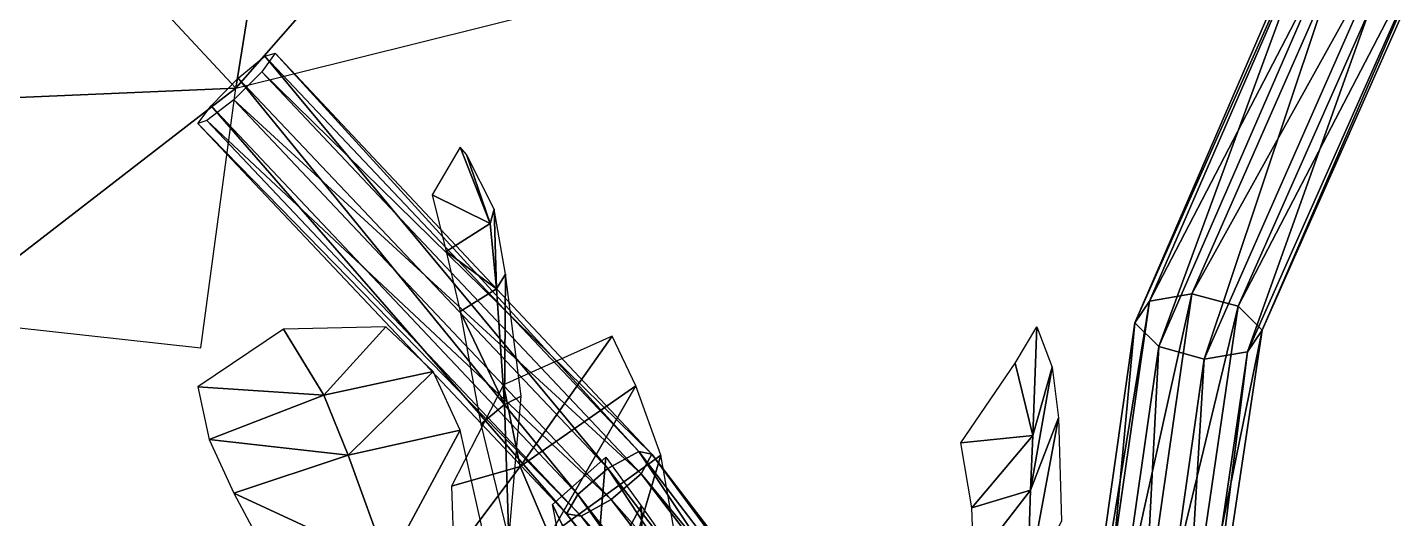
# Model space of a CAD drawing. Extents: x -6.8 to 6.8, y -29 to 29.
# Drawn here: x -4.452 to -1.14, y 21.301 to 22.49 of the extents above; entities that cross this region are included whole.
import ezdxf

# ---------------------------------------------------------------- set-up
doc = ezdxf.new("R2010")
doc.units = 0

msp = doc.modelspace()

# ---------------------------------------------------------------- linework, layer by layer
at = {"layer": 'flowers0', "color": 1}
for points in [[(-3.40496, 22.19982, -4.06671), (-3.47247, 22.08483, -4.3012), (-3.33245, 22.01483, -4.03491)], [(-3.33245, 22.01483, -4.03491), (-3.38995, 22.18231, -3.77746), (-3.40496, 22.19982, -4.06671)], [(-3.33245, 22.01483, -4.03491), (-3.32244, 22.0498, -3.71246), (-3.38995, 22.18231, -3.77746)], [(-3.33245, 22.01483, -4.03491), (-3.47247, 22.08483, -4.3012), (-3.4392, 21.94732, -4.31994)], [(-3.31744, 21.85729, -4.00744), (-3.32244, 22.0498, -3.71246), (-3.33245, 22.01483, -4.03491)], [(-3.29492, 21.89233, -3.68743), (-3.32244, 22.0498, -3.71246), (-3.31744, 21.85729, -4.00744)], [(-3.33245, 22.01483, -4.03491), (-3.4392, 21.94732, -4.31994), (-3.31744, 21.85729, -4.00744)], [(-3.31744, 21.85729, -4.00744), (-3.4392, 21.94732, -4.31994), (-3.40496, 21.8023, -4.30346)], [(-3.29492, 21.89233, -3.68743), (-3.31744, 21.85729, -4.00744), (-3.29742, 21.57733, -3.96997)], [(-3.25744, 21.59729, -3.70245), (-3.29492, 21.89233, -3.68743), (-3.29742, 21.57733, -3.96997)], [(-3.31744, 21.85729, -4.00744), (-3.40496, 21.8023, -4.30346), (-3.29742, 21.57733, -3.96997)], [(-3.29742, 21.57733, -3.96997), (-3.40496, 21.8023, -4.30346), (-3.35491, 21.52984, -4.23742)], [(-3.73492, 21.59979, -3.07495), (-3.58496, 21.76483, -2.85491), (-3.83245, 21.75982, -3.00244)], [(-3.73492, 21.59979, -3.07495), (-3.46997, 21.65728, -2.89495), (-3.58496, 21.76483, -2.85491)], [(-2.06243, 21.6773, -2.72991), (-2.00994, 21.76483, -2.97741), (-2.01995, 21.50231, -2.81744)], [(-2.01995, 21.50231, -2.81744), (-2.00994, 21.76483, -2.97741), (-1.97247, 21.66729, -3.07495)], [(-3.83245, 21.75982, -3.00244), (-4.03997, 21.61981, -3.09991), (-3.73492, 21.59979, -3.07495)], [(-3.25994, 21.4273, -2.39245), (-3.03747, 21.7423, -2.46246), (-3.29992, 21.62481, -2.24493)], [(-3.25994, 21.4273, -2.39245), (-2.97991, 21.62231, -2.61492), (-3.03747, 21.7423, -2.46246)], [(-2.01995, 21.50231, -2.81744), (-2.19372, 21.4848, -2.55718), (-2.06243, 21.6773, -2.72991)], [(-2.02496, 21.36981, -2.90747), (-1.97247, 21.66729, -3.07495), (-1.95745, 21.54479, -3.15747)], [(-2.01995, 21.50231, -2.81744), (-1.97247, 21.66729, -3.07495), (-2.02496, 21.36981, -2.90747)], [(-3.67626, 21.45483, -3.09741), (-3.46997, 21.65728, -2.89495), (-3.73492, 21.59979, -3.07495)], [(-3.40496, 21.51483, -2.92742), (-3.46997, 21.65728, -2.89495), (-3.67626, 21.45483, -3.09741)], [(-3.73492, 21.59979, -3.07495), (-4.03997, 21.61981, -3.09991), (-4.01245, 21.4923, -3.16241)], [(-3.73492, 21.59979, -3.07495), (-4.01245, 21.4923, -3.16241), (-3.67626, 21.45483, -3.09741)], [(-3.29992, 21.62481, -2.24493), (-3.4262, 21.37982, -2.05072), (-3.25994, 21.4273, -2.39245)], [(-3.28747, 21.24981, -3.92242), (-3.25744, 21.59729, -3.70245), (-3.29742, 21.57733, -3.96997)], [(-3.1892, 21.25982, -2.47491), (-2.97991, 21.62231, -2.61492), (-3.25994, 21.4273, -2.39245)], [(-2.91992, 21.45483, -2.70745), (-2.97991, 21.62231, -2.61492), (-3.1892, 21.25982, -2.47491)], [(-3.29742, 21.57733, -3.96997), (-3.35491, 21.52984, -4.23742), (-3.28747, 21.24981, -3.92242)], [(-2.02496, 21.36981, -2.90747), (-1.95745, 21.54479, -3.15747), (-2.03247, 21.14233, -3.07745)], [(-2.03247, 21.14233, -3.07745), (-1.95745, 21.54479, -3.15747), (-1.94995, 21.29479, -3.29473)], [(-3.40496, 21.51483, -2.92742), (-3.67626, 21.45483, -3.09741), (-3.57995, 21.18981, -3.13995)], [(-3.34246, 21.2348, -3.01995), (-3.40496, 21.51483, -2.92742), (-3.57995, 21.18981, -3.13995)], [(-2.01995, 21.50231, -2.81744), (-2.16741, 21.32733, -2.58996), (-2.19372, 21.4848, -2.55718)], [(-2.02496, 21.36981, -2.90747), (-2.16741, 21.32733, -2.58996), (-2.01995, 21.50231, -2.81744)], [(-3.67626, 21.45483, -3.09741), (-4.01245, 21.4923, -3.16241), (-3.95245, 21.3623, -3.20495)], [(-3.67626, 21.45483, -3.09741), (-3.95245, 21.3623, -3.20495), (-3.57995, 21.18981, -3.13995)], [(-2.91992, 21.45483, -2.70745), (-3.1892, 21.25982, -2.47491), (-3.06744, 20.95483, -2.60992)], [(-3.18194, 21.33483, -4.11993), (-3.05242, 21.44982, -3.82995), (-3.07995, 21.12231, -4.02996)], [(-3.07995, 21.12231, -4.02996), (-3.05242, 21.44982, -3.82995), (-2.96746, 21.33233, -3.72491)], [(-2.85742, 21.10479, -2.82745), (-2.91992, 21.45483, -2.70745), (-3.06744, 20.95483, -2.60992)], [(-3.25994, 21.4273, -2.39245), (-3.4262, 21.37982, -2.05072), (-3.41992, 21.21331, -2.11492)], [(-3.25994, 21.4273, -2.39245), (-3.41992, 21.21331, -2.11492), (-3.1892, 21.25982, -2.47491)], [(-2.16247, 21.19232, -2.67492), (-2.16741, 21.32733, -2.58996), (-2.02496, 21.36981, -2.90747)], [(-2.16247, 21.19232, -2.67492), (-2.02496, 21.36981, -2.90747), (-2.03247, 21.14233, -3.07745)], [(-3.57995, 21.18981, -3.13995), (-3.95245, 21.3623, -3.20495), (-3.81994, 21.1148, -3.25494)], [(-3.07995, 21.12231, -4.02996), (-3.14245, 21.13482, -4.41741), (-3.18194, 21.33483, -4.11993)], [(-3.07995, 21.12231, -4.02996), (-2.96746, 21.33233, -3.72491), (-2.95245, 20.98205, -3.97241)], [(-2.95245, 20.98205, -3.97241), (-2.96746, 21.33233, -3.72491), (-2.86743, 21.18981, -3.65747)]]:
    msp.add_3dface(points, dxfattribs=at)
at = {"layer": 'leaves2', "color": 3}
for points in [[(-3.94744, 22.34234, -4.68743), (-3.69293, 23.9298, -4.71997), (-4.57745, 23.01983, -4.59246)], [(-3.94744, 22.34234, -4.68743), (-3.19696, 23.19982, -4.72741), (-3.69293, 23.9298, -4.71997)], [(-3.94744, 22.34234, -4.68743), (-3.20495, 22.52734, -4.36242), (-3.19696, 23.19982, -4.72741)], [(-5.41497, 22.27984, -4.65991), (-3.94744, 22.34234, -4.68743), (-4.57745, 23.01983, -4.59246)], [(-5.41497, 22.27984, -4.65991), (-4.66992, 21.78479, -4.67742), (-3.94744, 22.34234, -4.68743)], [(-3.94744, 22.34234, -4.68743), (-4.66992, 21.78479, -4.67742), (-4.03247, 21.71429, -4.37744)]]:
    msp.add_3dface(points, dxfattribs=at)
at = {"layer": 'stems3', "color": 3}
for points in [[(-1.77246, 21.77484, -5.13494), (-1.21746, 23.02484, -5.66741), (-1.73742, 21.82733, -5.03247)], [(-1.77246, 21.77484, -5.13494), (-1.24993, 22.98254, -5.77496), (-1.21746, 23.02484, -5.66741)], [(-1.73742, 21.82733, -5.03247), (-1.21746, 23.02484, -5.66741), (-1.11993, 23.01733, -5.59741)], [(-1.73742, 21.82733, -5.03247), (-1.11993, 23.01733, -5.59741), (-1.63494, 21.84478, -4.97741)], [(-1.63494, 21.84478, -4.97741), (-1.11993, 23.01733, -5.59741), (-1.01245, 22.96679, -5.60742)], [(-1.71496, 21.71783, -5.22241), (-1.24993, 22.98254, -5.77496), (-1.77246, 21.77484, -5.13494)], [(-1.71496, 21.71783, -5.22241), (-1.19494, 22.91479, -5.85742), (-1.24993, 22.98254, -5.77496)], [(-1.63494, 21.84478, -4.97741), (-1.01245, 22.96679, -5.60742), (-1.52246, 21.81481, -4.99993)], [(-1.52246, 21.81481, -4.99993), (-1.01245, 22.96679, -5.60742), (-0.95996, 22.89733, -5.68994)], [(-1.60491, 21.68731, -5.24493), (-1.19494, 22.91479, -5.85742), (-1.71496, 21.71783, -5.22241)], [(-1.60491, 21.68731, -5.24493), (-1.08746, 22.8623, -5.86743), (-1.19494, 22.91479, -5.85742)], [(-1.52246, 21.81481, -4.99993), (-0.95996, 22.89733, -5.68994), (-1.46496, 21.75732, -5.08746)], [(-1.46496, 21.75732, -5.08746), (-0.95996, 22.89733, -5.68994), (-0.98992, 22.85479, -5.79968)], [(-1.49993, 21.70483, -5.18994), (-1.08746, 22.8623, -5.86743), (-1.60491, 21.68731, -5.24493)], [(-1.49993, 21.70483, -5.18994), (-0.98992, 22.85479, -5.79968), (-1.08746, 22.8623, -5.86743)], [(-1.46496, 21.75732, -5.08746), (-0.98992, 22.85479, -5.79968), (-1.49993, 21.70483, -5.18994)], [(-2.94122, 21.45733, -4.55346), (-3.85247, 22.4273, -4.70996), (-3.88494, 22.38232, -4.79315)], [(-2.97247, 21.46331, -4.45996), (-3.87744, 22.41979, -4.61492), (-3.85247, 22.4273, -4.70996)], [(-2.97247, 21.46331, -4.45996), (-3.85247, 22.4273, -4.70996), (-2.94122, 21.45733, -4.55346)], [(-3.04742, 21.4223, -4.41241), (-3.94171, 22.3673, -4.5642), (-3.87744, 22.41979, -4.61492)], [(-3.04742, 21.4223, -4.41241), (-3.87744, 22.41979, -4.61492), (-2.97247, 21.46331, -4.45996)], [(-3.11993, 21.3598, -4.43493), (-4.00744, 22.2998, -4.58496), (-3.94171, 22.3673, -4.5642)], [(-2.96746, 21.40979, -4.63244), (-3.88494, 22.38232, -4.79315), (-3.95245, 22.31481, -4.81445)], [(-3.11993, 21.3598, -4.43493), (-3.94171, 22.3673, -4.5642), (-3.04742, 21.4223, -4.41241)], [(-2.94122, 21.45733, -4.55346), (-3.88494, 22.38232, -4.79315), (-2.96746, 21.40979, -4.63244)], [(-3.14746, 21.31231, -4.51495), (-4.03997, 22.25732, -4.66741), (-4.00744, 22.2998, -4.58496)], [(-3.03997, 21.34729, -4.65496), (-3.95245, 22.31481, -4.81445), (-4.01745, 22.26483, -4.76245)], [(-3.14746, 21.31231, -4.51495), (-4.00744, 22.2998, -4.58496), (-3.11993, 21.3598, -4.43493)], [(-2.96746, 21.40979, -4.63244), (-3.95245, 22.31481, -4.81445), (-3.03997, 21.34729, -4.65496)], [(-3.11242, 21.30731, -4.60742), (-4.01745, 22.26483, -4.76245), (-4.03997, 22.25732, -4.66741)], [(-3.03997, 21.34729, -4.65496), (-4.01745, 22.26483, -4.76245), (-3.11242, 21.30731, -4.60742)], [(-3.11242, 21.30731, -4.60742), (-4.03997, 22.25732, -4.66741), (-3.14746, 21.31231, -4.51495)], [(-1.91741, 20.57232, -4.32495), (-1.73742, 21.82733, -5.03247), (-1.63494, 21.84478, -4.97741)], [(-1.91741, 20.57232, -4.32495), (-1.63494, 21.84478, -4.97741), (-1.81243, 20.6123, -4.28247)], [(-1.81243, 20.6123, -4.28247), (-1.63494, 21.84478, -4.97741), (-1.52246, 21.81481, -4.99993)], [(-1.95245, 20.50982, -4.41992), (-1.73742, 21.82733, -5.03247), (-1.91741, 20.57232, -4.32495)], [(-1.95245, 20.50982, -4.41992), (-1.77246, 21.77484, -5.13494), (-1.73742, 21.82733, -5.03247)], [(-1.81243, 20.6123, -4.28247), (-1.52246, 21.81481, -4.99993), (-1.6997, 20.60729, -4.31744)], [(-1.6997, 20.60729, -4.31744), (-1.52246, 21.81481, -4.99993), (-1.46496, 21.75732, -5.08746)], [(-1.89495, 20.46331, -4.51495), (-1.77246, 21.77484, -5.13494), (-1.95245, 20.50982, -4.41992)], [(-1.89495, 20.46331, -4.51495), (-1.71496, 21.71783, -5.22241), (-1.77246, 21.77484, -5.13494)], [(-1.6997, 20.60729, -4.31744), (-1.46496, 21.75732, -5.08746), (-1.64495, 20.55981, -4.41241)], [(-1.64495, 20.55981, -4.41241), (-1.46496, 21.75732, -5.08746), (-1.49993, 21.70483, -5.18994)], [(-1.77996, 20.45733, -4.55194), (-1.71496, 21.71783, -5.22241), (-1.89495, 20.46331, -4.51495)], [(-1.77996, 20.45733, -4.55194), (-1.60491, 21.68731, -5.24493), (-1.71496, 21.71783, -5.22241)], [(-1.67712, 20.49731, -4.50744), (-1.49993, 21.70483, -5.18994), (-1.60491, 21.68731, -5.24493)], [(-1.64495, 20.55981, -4.41241), (-1.49993, 21.70483, -5.18994), (-1.67712, 20.49731, -4.50744)], [(-1.67712, 20.49731, -4.50744), (-1.60491, 21.68731, -5.24493), (-1.77996, 20.45733, -4.55194)], [(-2.27496, 20.41729, -4.07995), (-3.04742, 21.4223, -4.41241), (-2.97247, 21.46331, -4.45996)], [(-2.19421, 20.44482, -4.12493), (-2.97247, 21.46331, -4.45996), (-2.94122, 21.45733, -4.55346)], [(-2.27496, 20.41729, -4.07995), (-2.97247, 21.46331, -4.45996), (-2.19421, 20.44482, -4.12493)], [(-2.15246, 20.4273, -4.20996), (-2.94122, 21.45733, -4.55346), (-2.96746, 21.40979, -4.63244)], [(-2.19421, 20.44482, -4.12493), (-2.94122, 21.45733, -4.55346), (-2.15246, 20.4273, -4.20996)], [(-2.34997, 20.3598, -4.10491), (-3.11993, 21.3598, -4.43493), (-3.04742, 21.4223, -4.41241)], [(-2.34997, 20.3598, -4.10491), (-3.04742, 21.4223, -4.41241), (-2.27496, 20.41729, -4.07995)], [(-2.17669, 20.37481, -4.28991), (-2.96746, 21.40979, -4.63244), (-3.03997, 21.34729, -4.65496)], [(-2.15246, 20.4273, -4.20996), (-2.96746, 21.40979, -4.63244), (-2.17669, 20.37481, -4.28991)], [(-2.37493, 20.30731, -4.18243), (-3.14746, 21.31231, -4.51495), (-3.11993, 21.3598, -4.43493)], [(-2.37493, 20.30731, -4.18243), (-3.11993, 21.3598, -4.43493), (-2.34997, 20.3598, -4.10491)], [(-2.24993, 20.31732, -4.31567), (-3.03997, 21.34729, -4.65496), (-3.11242, 21.30731, -4.60742)], [(-2.17669, 20.37481, -4.28991), (-3.03997, 21.34729, -4.65496), (-2.24993, 20.31732, -4.31567)], [(-2.33245, 20.28979, -4.26995), (-3.11242, 21.30731, -4.60742), (-3.14746, 21.31231, -4.51495)], [(-2.33245, 20.28979, -4.26995), (-3.14746, 21.31231, -4.51495), (-2.37493, 20.30731, -4.18243)], [(-2.24993, 20.31732, -4.31567), (-3.11242, 21.30731, -4.60742), (-2.33245, 20.28979, -4.26995)]]:
    msp.add_3dface(points, dxfattribs=at)

doc.saveas('drawing.dxf')
